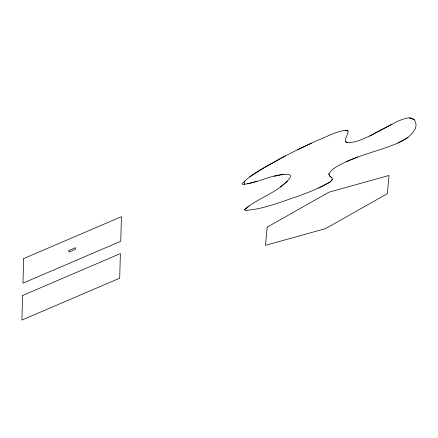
<?xml version="1.0" encoding="UTF-8"?>
<svg xmlns="http://www.w3.org/2000/svg" width="438" height="438" viewBox="0 0 438 438"><rect width="100%" height="100%" fill="white"/><g stroke="black" fill="none" stroke-linecap="round" stroke-linejoin="round"><path stroke-width="0.66" d="M345.248 141.162C344.936 137.516 348.369 134.674 348.046 131.044L347.142 130.239C336.981 130.677 327.821 136.475 318.453 139.974C305.428 145.832 292.562 152.052 279.948 158.753C267.109 166.489 252.359 172.714 242.088 183.779L242.614 184.409C258.442 183.106 273.219 173.262 289.294 174.505L290.421 175.496L290.482 176.985C279.433 192.654 258.464 197.111 244.612 209.671L245.16 210.464C263.769 209.211 281.459 201.666 299.055 195.901C307.317 192.802 315.535 189.555 323.485 185.707C326.496 183.779 330.838 182.706 332.404 179.202L332.141 178.25L329.48 175.775L328.905 174.789L328.954 173.579C332.885 167.546 340.244 164.934 346.343 161.655C358.81 155.933 372.108 152.402 385.057 147.978C395.498 144.036 407.537 140.571 414.091 130.803C417.704 126.243 416.297 117.472 409.278 117.926A12.658 2.633 -24.4 0 0 396.417 121.945L369.738 136.032L360.337 140.094L356.291 141.447L349.847 142.75L347.575 142.695L346.02 142.169L345.248 141.162L347.575 142.695M332.404 179.202L330.323 181.803L318.47 188.055M244.612 209.671L248.965 206.002M280.386 186.993L287.47 181.277M249.731 176.897L265.488 166.878L285.439 155.862M397.912 143.034L408.03 137.335M391.238 124.529L369.738 136.032M297.67 149.714L311.445 143.155M346.343 161.655L357.731 156.996M247.634 183.812L257.111 181.179M274.204 176.235L283.764 174.22M345.084 130.141L348.046 131.044M409.278 117.926L414.386 119.76M331.38 177.417L329.48 175.775L328.954 173.579M244.284 181.047L244.437 184.436M22.606 295.475L21.9 320.074L119.689 278.185L120.395 253.58L22.606 295.475M23.657 258.568L22.957 283.172L120.746 241.278L121.446 216.679L23.657 258.568M68.969 250.503L68.919 252.14L75.44 249.348L75.484 247.711L68.969 250.503M267.191 227.147L265.516 245.34L325.593 228.598L387.345 193.656L389.015 175.457L328.938 192.2L267.191 227.147"/></g></svg>
